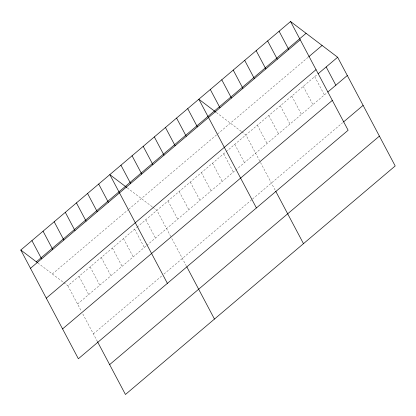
<?xml version="1.0" encoding="UTF-8"?>
<svg xmlns="http://www.w3.org/2000/svg" width="416" height="416" viewBox="0 0 416 416"><rect width="100%" height="100%" fill="white"/><g stroke="black" fill="none" stroke-linecap="round" stroke-linejoin="round"><path stroke-width="0.31" stroke-dasharray="2.08 1.56" d="M52.343 273.967L128.3 209.622M128.783 209.212L308.246 57.19M63.731 282.61L67.876 285.75L136.578 227.557M137.062 227.146L225.597 152.147M226.08 151.736L317.569 74.235M77.553 304.023L146.25 245.83M146.734 245.419L327.246 92.508M93.356 333.871L162.058 275.678M163.992 274.04L252.044 199.451M252.528 199.04L342.571 122.762M216.377 112.523L241.254 131.399M241.774 131.789L245.918 134.935L275.465 190.746M127.353 187.933L152.235 206.804M152.755 207.199L156.894 210.34L171.252 237.458M37.835 262.959L63.216 282.214M314.704 76.664L324.381 94.936M303.238 86.372L312.915 104.65M291.777 96.086L301.449 114.358M280.311 105.799L289.983 124.072M268.845 115.508L278.522 133.786M257.379 125.221L267.056 143.494M234.79 144.357L244.462 162.635M223.662 153.785L233.334 172.058M212.534 163.212L222.206 181.485M201.406 172.64L211.084 190.913M190.278 182.062L199.956 200.335M179.15 191.49L188.828 209.763M168.022 200.918L177.7 219.19M171.839 238.566L186.155 265.606M145.766 219.768L155.444 238.04M134.644 229.195L144.316 247.468M123.516 238.623L133.188 256.896M112.388 248.045L122.06 266.318M101.26 257.473L110.932 275.746M90.132 266.9L99.809 285.173M79.004 276.323L88.681 294.601M67.876 285.75L81.354 311.21M82.82 313.976L97.136 341.011"/><path stroke-width="0.62" d="M290.555 21.523L348.124 130.25L78.369 358.758L20.8 250.037L290.555 21.523L337.631 57.242L395.2 165.963L125.445 394.477L97.427 341.562M36.338 261.82L306.093 33.311M30.477 268.31L300.232 39.801M308.724 56.784L322.098 45.453M46.28 298.158L316.035 69.649M318.048 73.83L337.631 57.242M327.725 92.102L347.308 75.514M62.561 328.91L332.322 100.402M343.528 121.95L363.111 105.362M109.637 364.624L379.397 136.115M215.878 112.143L198.838 99.221L256.407 207.943M126.854 187.554L109.819 174.626L167.388 283.353M20.8 250.037L37.336 262.579M326.17 66.95L335.842 85.223M279.094 31.236L288.766 49.509M267.628 40.95L277.306 59.223M256.162 50.658L265.84 68.931M244.696 60.372L254.374 78.645M233.236 70.086L242.908 88.358M221.77 79.794L231.447 98.067M275.756 191.292L303.482 243.656M210.304 89.508L219.981 107.78M187.715 108.644L197.387 126.916M176.587 118.071L186.259 136.344M165.459 127.499L175.131 145.772M154.331 136.921L164.003 155.199M143.203 146.349L152.88 164.622M132.075 155.776L141.752 174.049M186.737 266.703L214.464 319.067M120.947 165.199L130.624 183.477M98.691 184.054L108.368 202.327M87.563 193.482L97.24 211.754M76.44 202.904L86.112 221.182M65.312 212.332L74.984 230.604M54.184 221.759L63.856 240.032M43.056 231.182L52.728 249.46M31.928 240.609L41.605 258.882"/></g></svg>
